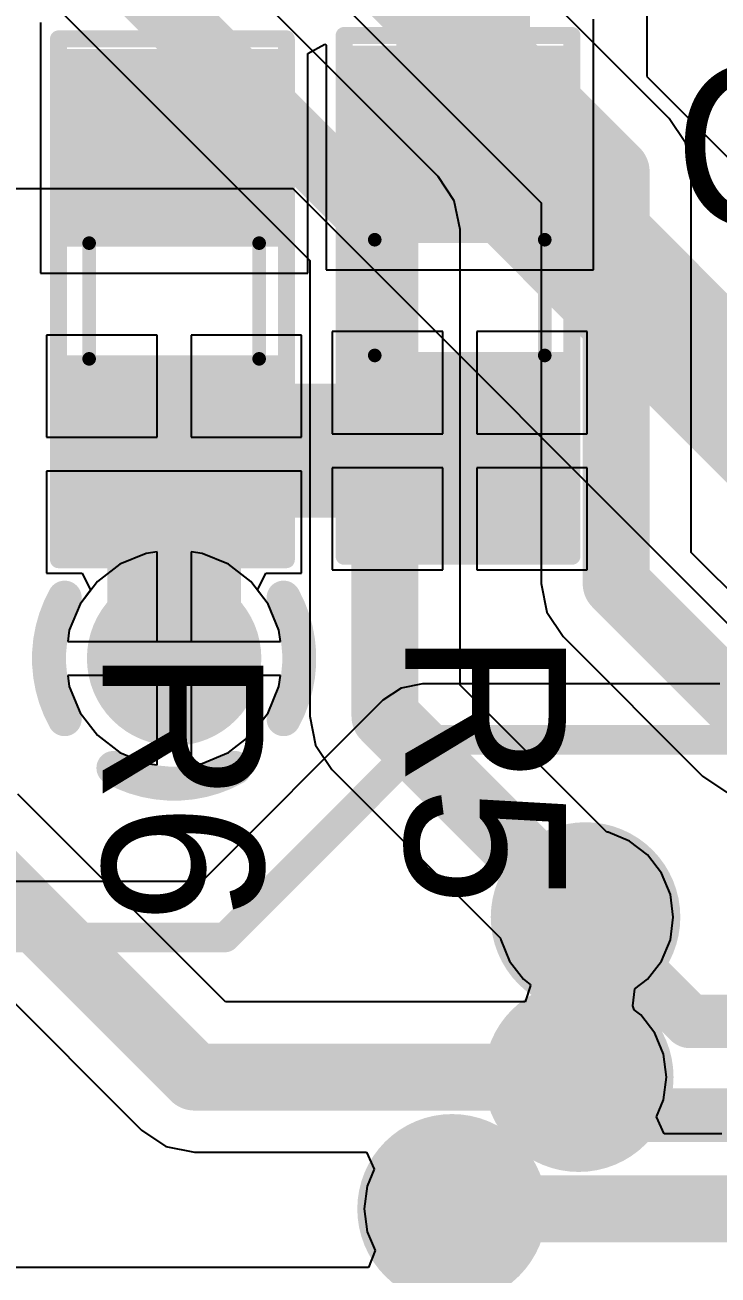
# Model space of a CAD drawing. Header units: millimetres. Extents: x -51 to 108, y 36 to 112.
# Drawn here: x 83.29 to 88.47, y 48.43 to 57.76 of the extents above; entities that cross this region are included whole.
import ezdxf

# ---------------------------------------------------------------- set-up
doc = ezdxf.new("R2010")
doc.units = ezdxf.units.MM
for name, color, linetype in [('BottomLayer', 5, 'Continuous'), ('BottomSolder', 6, 'Continuous'), ('InternalPlane1', 76, 'Continuous'), ('MidLayer1', 16, 'Continuous'), ('TopLayer', 1, 'Continuous'), ('TopOverlay', 2, 'Continuous'), ('TopSolder', 216, 'Continuous'), ('ViaHoleLayer', 16, 'Continuous')]:
    doc.layers.add(name, color=color, linetype=linetype)

# ---------------------------------------------------------------- blocks, each defined once
blk = doc.blocks.new('SM_0805_73')
at = {"layer": 'TopLayer'}
for points in [[(-1.778, -0.6985), (-0.508, -0.6985), (-1.778, 0.6985), (-0.508, 0.6985)], [(0.508, -0.6985), (1.778, -0.6985), (0.508, 0.6985), (1.778, 0.6985)]]:
    blk.add_solid(points, dxfattribs=at)
at = {"layer": 'TopOverlay'}
for points, const_width in [([(1.9304, 0.8382), (-1.9558, 0.8382)], 0.127), ([(-1.9558, -0.8635999999999999), (-1.9558, 0.8382)], 0.127), ([(1.9304, -0.8635999999999999), (1.9304, 0.8382)], 0.127), ([(0.4318, 0.635), (-0.4318, 0.635)], 0.1016), ([(0.4318, -0.635), (-0.4318, -0.635)], 0.1016), ([(1.9304, -0.8635999999999999), (-1.9558, -0.8635999999999999)], 0.127)]:
    blk.add_lwpolyline(points, dxfattribs=dict(at, const_width=const_width))
for points, const_width in [([(-1.98755, 0.8382, 1), (-1.92405, 0.8382, 1)], 0.0635), ([(-1.98755, 0.8382, 1), (-1.92405, 0.8382, 1)], 0.0635), ([(1.89865, 0.8382, 1), (1.96215, 0.8382, 1)], 0.0635), ([(1.89865, 0.8382, 1), (1.96215, 0.8382, 1)], 0.0635), ([(-0.4572, 0.635, 1), (-0.4064, 0.635, 1)], 0.0508), ([(0.4064, 0.635, 1), (0.4572, 0.635, 1)], 0.0508), ([(-0.4572, -0.635, 1), (-0.4064, -0.635, 1)], 0.0508), ([(0.4064, -0.635, 1), (0.4572, -0.635, 1)], 0.0508), ([(-1.98755, -0.8635999999999999, 1), (-1.92405, -0.8635999999999999, 1)], 0.0635), ([(-1.98755, -0.8635999999999999, 1), (-1.92405, -0.8635999999999999, 1)], 0.0635), ([(1.89865, -0.8635999999999999, 1), (1.96215, -0.8635999999999999, 1)], 0.0635), ([(1.89865, -0.8635999999999999, 1), (1.96215, -0.8635999999999999, 1)], 0.0635)]:
    blk.add_lwpolyline(points, format="xyb", close=True, dxfattribs=dict(at, const_width=const_width))
at = {"layer": 'TopSolder'}
for points in [[(-1.8796, -0.8000999999999999), (-0.4064, -0.8000999999999999), (-1.8796, 0.8000999999999999), (-0.4064, 0.8000999999999999)], [(0.4064, -0.8000999999999999), (1.8796, -0.8000999999999999), (0.4064, 0.8000999999999999), (1.8796, 0.8000999999999999)]]:
    blk.add_solid(points, dxfattribs=at)
blk = doc.blocks.new('SM_0805_74')
at = {"layer": 'TopLayer'}
for points in [[(-1.778, -0.6985), (-0.508, -0.6985), (-1.778, 0.6985), (-0.508, 0.6985)], [(0.508, -0.6985), (1.778, -0.6985), (0.508, 0.6985), (1.778, 0.6985)]]:
    blk.add_solid(points, dxfattribs=at)
at = {"layer": 'TopOverlay'}
for points, const_width in [([(1.9304, 0.8382), (-1.9558, 0.8382)], 0.127), ([(-1.9558, -0.8635999999999999), (-1.9558, 0.8382)], 0.127), ([(1.9304, -0.8635999999999999), (1.9304, 0.8382)], 0.127), ([(0.4318, 0.635), (-0.4318, 0.635)], 0.1016), ([(0.4318, -0.635), (-0.4318, -0.635)], 0.1016), ([(1.9304, -0.8635999999999999), (-1.9558, -0.8635999999999999)], 0.127)]:
    blk.add_lwpolyline(points, dxfattribs=dict(at, const_width=const_width))
for points, const_width in [([(-1.98755, 0.8382, 1), (-1.92405, 0.8382, 1)], 0.0635), ([(-1.98755, 0.8382, 1), (-1.92405, 0.8382, 1)], 0.0635), ([(1.89865, 0.8382, 1), (1.96215, 0.8382, 1)], 0.0635), ([(1.89865, 0.8382, 1), (1.96215, 0.8382, 1)], 0.0635), ([(-0.4572, 0.635, 1), (-0.4064, 0.635, 1)], 0.0508), ([(0.4064, 0.635, 1), (0.4572, 0.635, 1)], 0.0508), ([(-0.4572, -0.635, 1), (-0.4064, -0.635, 1)], 0.0508), ([(0.4064, -0.635, 1), (0.4572, -0.635, 1)], 0.0508), ([(-1.98755, -0.8635999999999999, 1), (-1.92405, -0.8635999999999999, 1)], 0.0635), ([(-1.98755, -0.8635999999999999, 1), (-1.92405, -0.8635999999999999, 1)], 0.0635), ([(1.89865, -0.8635999999999999, 1), (1.96215, -0.8635999999999999, 1)], 0.0635), ([(1.89865, -0.8635999999999999, 1), (1.96215, -0.8635999999999999, 1)], 0.0635)]:
    blk.add_lwpolyline(points, format="xyb", close=True, dxfattribs=dict(at, const_width=const_width))
at = {"layer": 'TopSolder'}
for points in [[(-1.8796, -0.8000999999999999), (-0.4064, -0.8000999999999999), (-1.8796, 0.8000999999999999), (-0.4064, 0.8000999999999999)], [(0.4064, -0.8000999999999999), (1.8796, -0.8000999999999999), (0.4064, 0.8000999999999999), (1.8796, 0.8000999999999999)]]:
    blk.add_solid(points, dxfattribs=at)

msp = doc.modelspace()

# ---------------------------------------------------------------- linework, layer by layer
at = {"layer": 'BottomLayer'}
for p, q in [((86.37552701999999, 56.63212702), (82.93297358, 60.07468046)), ((83.49967298, 60.08087298), (87.14542641999999, 56.43511954)), ((81.97567298, 59.44587298), (85.41822642, 56.00331954)), ((88.10272701999999, 57.06392701999999), (86.06905316, 59.09760087999999)), ((88.22428633999999, 56.88199951999999), (88.10272701999999, 57.06392701999999)), ((88.26697358, 56.66739999999999), (88.22428633999999, 56.88199951999999)), ((86.49708634, 56.45019952), (86.37552701999999, 56.63212702)), ((88.26697358, 53.82628046), (88.26697358, 56.66739999999999)), ((86.53977358, 56.2356), (86.49708634, 56.45019952)), ((87.14542641999999, 56.43511954), (87.14542641999999, 53.59399999999999)), ((86.53977358, 52.83568046), (86.53977358, 56.2356)), ((85.41822642, 56.00331954), (85.41822642, 52.6034)), ((84.2772, 53.82941482), (84.19431472, 53.81850298)), ((84.2772, 53.1622), (84.2772, 53.82941482)), ((84.61408528, 53.81850298), (84.5312, 53.82941482)), ((84.5312, 53.82941482), (84.5312, 53.1622)), ((88.97988045999999, 53.11337357999999), (88.26697358, 53.82628046)), ((83.99873217999999, 53.73748968), (83.8307823, 53.6086177)), ((84.19431472, 53.81850298), (83.99873217999999, 53.73748968)), ((84.80966782, 53.73748968), (84.61408528, 53.81850298)), ((84.9776177, 53.6086177), (84.80966782, 53.73748968)), ((83.8307823, 53.6086177), (83.70191032, 53.44066781999999)), ((85.10648968, 53.44066781999999), (84.9776177, 53.6086177)), ((87.14542641999999, 53.59399999999999), (87.18811366, 53.37940047999999)), ((83.70191032, 53.44066781999999), (83.62089702, 53.24508528)), ((85.18750297999999, 53.24508528), (85.10648968, 53.44066781999999)), ((87.18811366, 53.37940047999999), (87.30967298, 53.19747298)), ((83.62089702, 53.24508528), (83.60998518, 53.1622)), ((85.19841482, 53.1622), (85.18750297999999, 53.24508528)), ((87.30967298, 53.19747298), (88.35107298, 52.15607298)), ((83.60998518, 53.1622), (84.2772, 53.1622)), ((84.5312, 53.1622), (85.19841482, 53.1622)), ((84.2772, 52.90819999999999), (83.60998518, 52.90819999999999)), ((83.60998518, 52.90819999999999), (83.62089702, 52.82531471999999)), ((84.2772, 52.24098518), (84.2772, 52.90819999999999)), ((85.19841482, 52.90819999999999), (84.5312, 52.90819999999999)), ((84.5312, 52.90819999999999), (84.5312, 52.24098518)), ((85.18750297999999, 52.82531471999999), (85.19841482, 52.90819999999999)), ((83.62089702, 52.82531471999999), (83.70191032, 52.62973218)), ((85.10648968, 52.62973218), (85.18750297999999, 52.82531471999999)), ((87.63588517999999, 51.73956886), (86.53977358, 52.83568046)), ((83.70191032, 52.62973218), (83.8307823, 52.4617823)), ((84.9776177, 52.4617823), (85.10648968, 52.62973218)), ((85.41822642, 52.6034), (85.46091365999999, 52.38880048)), ((83.8307823, 52.4617823), (83.99873217999999, 52.33291032)), ((84.80966782, 52.33291032), (84.9776177, 52.4617823)), ((83.99873217999999, 52.33291032), (84.19431472, 52.25189701999999)), ((84.61408528, 52.25189701999999), (84.80966782, 52.33291032)), ((85.46091365999999, 52.38880048), (85.58247297999999, 52.20687298)), ((84.19431472, 52.25189701999999), (84.2772, 52.24098518)), ((84.5312, 52.24098518), (84.61408528, 52.25189701999999)), ((85.58247297999999, 52.20687298), (86.84283114, 50.94651482)), ((88.35107298, 52.15607298), (88.53300302, 52.03451112)), ((84.78888046, 50.47177358), (83.23777358, 52.02288046)), ((87.6472847, 51.73806772), (87.63588517999999, 51.73956886)), ((87.80540223999999, 51.67257128), (87.6472847, 51.73806772)), ((87.94118302, 51.56838302), (87.80540223999999, 51.67257128)), ((88.04537128, 51.43260223999999), (87.94118302, 51.56838302)), ((88.11086772, 51.2744847), (88.04537128, 51.43260223999999)), ((82.28047298, 51.39407298), (84.16007298, 49.51447298)), ((88.13320702, 51.1048), (88.11086772, 51.2744847)), ((88.11086772, 50.9351153), (88.13320702, 51.1048)), ((86.84283114, 50.94651482), (86.84433227999999, 50.9351153)), ((86.84433227999999, 50.9351153), (86.90982872, 50.77699776)), ((88.04537128, 50.77699776), (88.11086772, 50.9351153)), ((86.90982872, 50.77699776), (87.01401698, 50.64121698)), ((87.94118302, 50.64121698), (88.04537128, 50.77699776)), ((87.01401698, 50.64121698), (87.0649516, 50.602134)), ((87.06742555999999, 50.5931678), (87.02621914, 50.47177358)), ((87.0649516, 50.602134), (87.06742555999999, 50.5931678)), ((87.83134833999999, 50.44302331999999), (87.84635211999999, 50.56845105999999)), ((87.84635211999999, 50.56845105999999), (87.94118302, 50.64121698)), ((87.02621914, 50.47177358), (84.78888046, 50.47177358)), ((87.8394484, 50.413666), (87.83134833999999, 50.44302331999999)), ((87.89038302, 50.37458302), (87.8394484, 50.413666)), ((87.99457127999999, 50.23880224), (87.89038302, 50.37458302)), ((88.06006771999999, 50.0806847), (87.99457127999999, 50.23880224)), ((88.08240701999999, 49.91099999999999), (88.06006771999999, 50.0806847)), ((88.06006771999999, 49.7413153), (88.08240701999999, 49.91099999999999)), ((88.00765228, 49.61478012), (88.06006771999999, 49.7413153)), ((88.06508676, 49.48777758), (88.00765228, 49.61478012)), ((84.16007298, 49.51447298), (84.34200048, 49.39291366)), ((88.49652354, 49.48777758), (88.06508676, 49.48777758)), ((84.34200048, 49.39291366), (84.55659999999999, 49.35022642)), ((84.55659999999999, 49.35022642), (85.84210924, 49.35022642)), ((85.84210924, 49.35022642), (85.89954372, 49.22322388)), ((85.89954372, 49.22322388), (85.84712827999999, 49.09668869999999)), ((85.84712827999999, 49.09668869999999), (85.82478898, 48.927004)), ((85.82478898, 48.927004), (85.84712827999999, 48.7573193)), ((85.84712827999999, 48.7573193), (85.90501488, 48.61757358)), ((85.90501488, 48.61757358), (85.85531723999999, 48.49057358)), ((85.85531723999999, 48.49057358), (82.42668046, 48.49057358))]:
    msp.add_line(p, q, dxfattribs=at)
at = {"layer": 'BottomLayer', "const_width": 0.499999}
for points in [[(83.8962, 60.4774), (87.7062, 56.66739999999999)], [(82.37219999999999, 59.8424), (85.979, 56.2356)], [(87.7062, 53.59399999999999), (87.7062, 56.66739999999999)], [(85.979, 52.6034), (85.979, 56.2356)], [(87.7062, 53.59399999999999), (88.74759999999999, 52.5526)], [(85.979, 52.6034), (87.4776, 51.1048)], [(82.67699999999999, 51.7906), (84.55659999999999, 49.91099999999999)], [(84.55659999999999, 49.91099999999999), (87.4268, 49.91099999999999)], [(86.480396, 48.927004), (88.728804, 48.927004)]]:
    msp.add_lwpolyline(points, dxfattribs=at)
at = {"layer": 'BottomLayer'}
for points, const_width in [([(87.58120152, 56.66739999999999, 1), (87.83119848, 56.66739999999999, 1)], 0.2499995), ([(87.58120152, 56.66739999999999, 1), (87.83119848, 56.66739999999999, 1)], 0.2499995), ([(85.85400152, 56.2356, 1), (86.10399848, 56.2356, 1)], 0.2499995), ([(85.85400152, 56.2356, 1), (86.10399848, 56.2356, 1)], 0.2499995), ([(87.58120152, 53.59399999999999, 1), (87.83119848, 53.59399999999999, 1)], 0.2499995), ([(87.58120152, 53.59399999999999, 1), (87.83119848, 53.59399999999999, 1)], 0.2499995), ([(84.12919928, 53.0352, 1), (84.67920072, 53.0352, 1)], 0.5499989), ([(85.85400152, 52.6034, 1), (86.10399848, 52.6034, 1)], 0.2499995), ([(85.85400152, 52.6034, 1), (86.10399848, 52.6034, 1)], 0.2499995), ([(87.30259908, 51.1048, 1), (87.65260092, 51.1048, 1)], 0.3499993), ([(87.35260152, 51.1048, 1), (87.60259848, 51.1048, 1)], 0.2499995), ([(87.25179908, 49.91099999999999, 1), (87.60180091999999, 49.91099999999999, 1)], 0.3499993), ([(84.43160152, 49.91099999999999, 1), (84.68159847999999, 49.91099999999999, 1)], 0.2499995), ([(84.43160152, 49.91099999999999, 1), (84.68159847999999, 49.91099999999999, 1)], 0.2499995), ([(87.30180152, 49.91099999999999, 1), (87.55179848, 49.91099999999999, 1)], 0.2499995), ([(86.30539508, 48.927004, 1), (86.65539692, 48.927004, 1)], 0.3499993), ([(86.35539752, 48.927004, 1), (86.60539448, 48.927004, 1)], 0.2499995)]:
    msp.add_lwpolyline(points, format="xyb", close=True, dxfattribs=dict(at, const_width=const_width))
at = {"layer": 'BottomSolder'}
for points, const_width in [([(84.07839928, 53.0352, 1), (84.73000071999999, 53.0352, 1)], 0.6515989), ([(87.25179908, 51.1048, 1), (87.70340091999999, 51.1048, 1)], 0.4515993), ([(87.20099907999999, 49.91099999999999, 1), (87.65260092, 49.91099999999999, 1)], 0.4515993), ([(86.25459508, 48.927004, 1), (86.70619692, 48.927004, 1)], 0.4515993)]:
    msp.add_lwpolyline(points, format="xyb", close=True, dxfattribs=dict(at, const_width=const_width))
at = {"layer": 'InternalPlane1', "const_width": 0.254}
for points in [[(83.95090397999999, 53.85296824, -0.2586175843559133), (84.85749602, 53.85296824)], [(83.58643176, 52.58190398, -0.2586175843559133), (83.58643176, 53.48849602)], [(85.22196824, 53.48849602, -0.2586175843559133), (85.22196824, 52.58190398)], [(84.85749602, 52.21743176, -0.2586175843559133), (83.95090397999999, 52.21743176)]]:
    msp.add_lwpolyline(points, format="xyb", dxfattribs=at)
at = {"layer": 'InternalPlane1'}
for points, const_width in [([(83.88740398, 53.85296824, 1), (84.01440398, 53.85296824, 1)], 0.127), ([(84.79399602, 53.85296824, 1), (84.92099601999999, 53.85296824, 1)], 0.127), ([(83.52293175999999, 53.48849602, 1), (83.64993176, 53.48849602, 1)], 0.127), ([(85.15846823999999, 53.48849602, 1), (85.28546824, 53.48849602, 1)], 0.127), ([(83.52293175999999, 52.58190398, 1), (83.64993176, 52.58190398, 1)], 0.127), ([(85.15846823999999, 52.58190398, 1), (85.28546824, 52.58190398, 1)], 0.127), ([(83.88740398, 52.21743176, 1), (84.01440398, 52.21743176, 1)], 0.127), ([(84.79399602, 52.21743176, 1), (84.92099601999999, 52.21743176, 1)], 0.127), ([(87.1236002, 51.1048, 1), (87.83159979999999, 51.1048, 1)], 0.7079996), ([(87.07280019999999, 49.91099999999999, 1), (87.7807998, 49.91099999999999, 1)], 0.7079996), ([(86.1263962, 48.927004, 1), (86.8343958, 48.927004, 1)], 0.7079996)]:
    msp.add_lwpolyline(points, format="xyb", close=True, dxfattribs=dict(at, const_width=const_width))
at = {"layer": 'MidLayer1'}
for p, q in [((87.9348, 58.5978), (87.9348, 57.3786)), ((87.9348, 57.3786), (89.11201634, 56.20138366)), ((85.2932, 56.5404), (83.21039999999999, 56.5404)), ((90.85580254, 50.97779999999999), (85.2932, 56.5404))]:
    msp.add_line(p, q, dxfattribs=at)
at = {"layer": 'MidLayer1', "const_width": 1.00000054}
for points in [[(86.5632, 57.023), (86.5632, 59.944)], [(86.5632, 57.023), (91.0209, 52.5653)]]:
    msp.add_lwpolyline(points, dxfattribs=at)
at = {"layer": 'MidLayer1'}
for points, const_width in [([(86.3132005, 57.023, 1), (86.8131995, 57.023, 1)], 0.499999), ([(86.3132005, 57.023, 1), (86.8131995, 57.023, 1)], 0.499999), ([(84.12919928, 53.0352, 1), (84.67920072, 53.0352, 1)], 0.5499989), ([(87.30259908, 51.1048, 1), (87.65260092, 51.1048, 1)], 0.3499993), ([(87.25179908, 49.91099999999999, 1), (87.60180091999999, 49.91099999999999, 1)], 0.3499993), ([(86.30539508, 48.927004, 1), (86.65539692, 48.927004, 1)], 0.3499993)]:
    msp.add_lwpolyline(points, format="xyb", close=True, dxfattribs=dict(at, const_width=const_width))
at = {"layer": 'TopLayer'}
for p, q in [((83.40570059999999, 57.78019939999999), (83.40570059999999, 55.9102006)), ((87.53629939999999, 55.93560059999999), (87.53629939999999, 57.8055994)), ((85.40269939999999, 57.5497579), (85.5296994, 57.61763939999999)), ((85.5296994, 57.61763939999999), (85.53930059999999, 57.61122589999999)), ((85.53930059999999, 57.61122589999999), (85.53930059999999, 55.93560059999999)), ((85.40269939999999, 55.9102006), (85.40269939999999, 57.5497579)), ((83.40570059999999, 55.9102006), (85.40269939999999, 55.9102006)), ((85.53930059999999, 55.93560059999999), (87.53629939999999, 55.93560059999999)), ((84.2772, 55.4482), (83.4517, 55.4482)), ((83.4517, 55.4482), (83.4517, 54.6862)), ((84.2772, 54.6862), (84.2772, 55.4482)), ((85.35669999999999, 55.4482), (84.5312, 55.4482)), ((84.5312, 55.4482), (84.5312, 54.6862)), ((85.35669999999999, 54.6862), (85.35669999999999, 55.4482)), ((86.4108, 55.4736), (85.58529999999999, 55.4736)), ((85.58529999999999, 55.4736), (85.58529999999999, 54.7116)), ((86.4108, 54.7116), (86.4108, 55.4736)), ((87.49029999999999, 55.4736), (86.6648, 55.4736)), ((86.6648, 55.4736), (86.6648, 54.7116)), ((87.49029999999999, 54.7116), (87.49029999999999, 55.4736)), ((83.4517, 54.6862), (84.2772, 54.6862)), ((84.5312, 54.6862), (85.35669999999999, 54.6862)), ((85.58529999999999, 54.7116), (86.4108, 54.7116)), ((86.6648, 54.7116), (87.49029999999999, 54.7116)), ((84.40419999999999, 54.43219999999999), (83.4517, 54.43219999999999)), ((83.4517, 54.43219999999999), (83.4517, 53.67019999999999)), ((85.35669999999999, 54.43219999999999), (84.40419999999999, 54.43219999999999)), ((85.35669999999999, 53.67019999999999), (85.35669999999999, 54.43219999999999)), ((86.4108, 54.4576), (85.58529999999999, 54.4576)), ((85.58529999999999, 54.4576), (85.58529999999999, 53.6956)), ((86.4108, 53.6956), (86.4108, 54.4576)), ((87.49029999999999, 54.4576), (86.6648, 54.4576)), ((86.6648, 54.4576), (86.6648, 53.6956)), ((87.49029999999999, 53.6956), (87.49029999999999, 54.4576)), ((83.4517, 53.67019999999999), (83.7179555, 53.67019999999999)), ((83.7179555, 53.67019999999999), (83.78058428, 53.5432)), ((85.02781571999999, 53.5432), (85.09044449999999, 53.67019999999999)), ((85.09044449999999, 53.67019999999999), (85.35669999999999, 53.67019999999999)), ((85.58529999999999, 53.6956), (86.4108, 53.6956)), ((86.6648, 53.6956), (87.49029999999999, 53.6956)), ((83.78058428, 53.5432), (83.70191032, 53.44066781999999)), ((85.10648968, 53.44066781999999), (85.02781571999999, 53.5432)), ((83.70191032, 53.44066781999999), (83.62089702, 53.24508528)), ((85.18750297999999, 53.24508528), (85.10648968, 53.44066781999999)), ((83.62089702, 53.24508528), (83.60998518, 53.1622)), ((85.19841482, 53.1622), (85.18750297999999, 53.24508528)), ((83.60998518, 53.1622), (85.19841482, 53.1622)), ((84.2772, 52.90819999999999), (83.60998518, 52.90819999999999)), ((83.60998518, 52.90819999999999), (83.62089702, 52.82531471999999)), ((84.2772, 52.24098518), (84.2772, 52.90819999999999)), ((85.19841482, 52.90819999999999), (84.5312, 52.90819999999999)), ((84.5312, 52.90819999999999), (84.5312, 52.24098518)), ((85.18750297999999, 52.82531471999999), (85.19841482, 52.90819999999999)), ((83.62089702, 52.82531471999999), (83.70191032, 52.62973218)), ((85.10648968, 52.62973218), (85.18750297999999, 52.82531471999999)), ((86.09982525999999, 52.81320908), (85.9642045, 52.7225895)), ((86.25979699999999, 52.84502766), (86.09982525999999, 52.81320908)), ((88.48161119999999, 52.84502766), (86.25979699999999, 52.84502766)), ((85.9642045, 52.7225895), (84.61204565999999, 51.37043066)), ((83.70191032, 52.62973218), (83.8307823, 52.4617823)), ((84.9776177, 52.4617823), (85.10648968, 52.62973218)), ((83.8307823, 52.4617823), (83.99873217999999, 52.33291032)), ((84.80966782, 52.33291032), (84.9776177, 52.4617823)), ((83.99873217999999, 52.33291032), (84.19431472, 52.25189701999999)), ((84.61408528, 52.25189701999999), (84.80966782, 52.33291032)), ((84.19431472, 52.25189701999999), (84.2772, 52.24098518)), ((84.5312, 52.24098518), (84.61408528, 52.25189701999999)), ((84.61204565999999, 51.37043066), (80.23395434, 51.37043066))]:
    msp.add_line(p, q, dxfattribs=at)
for points, const_width in [([(85.4964, 58.3692), (86.53779999999999, 57.3278)], 0.21999956), ([(84.40419999999999, 56.8452), (84.40419999999999, 57.912)], 0.21999956), ([(86.53779999999999, 56.8706), (86.53779999999999, 57.3278)], 0.21999956), ([(84.40419999999999, 54.5592), (84.4296, 54.58459999999999)], 1.00000054), ([(84.40419999999999, 53.0352), (84.40419999999999, 54.5592)], 1.00000054), ([(84.4296, 54.58459999999999), (86.53779999999999, 54.58459999999999)], 1.00000054), ([(84.78519999999999, 50.9524), (86.25979699999999, 52.426997)], 0.21999956), ([(86.25979699999999, 52.426997), (89.4816092, 52.426997)], 0.21999956), ([(87.4776, 51.1048), (88.2553988, 50.3270012)], 0.3999992), ([(80.0608, 50.9524), (84.78519999999999, 50.9524)], 0.21999956), ([(88.2553988, 50.3270012), (89.4816092, 50.3270012)], 0.3999992), ([(87.4268, 49.91099999999999), (87.4730026, 49.91099999999999)], 0.3999992), ([(87.4730026, 49.91099999999999), (87.75699999999999, 49.6270026)], 0.3999992), ([(87.75699999999999, 49.6270026), (89.4816092, 49.6270026)], 0.3999992), ([(86.38539999999999, 49.022), (86.480396, 48.927004)], 0.3999992), ([(86.480396, 48.927004), (89.4816092, 48.927004)], 0.3999992)]:
    msp.add_lwpolyline(points, dxfattribs=dict(at, const_width=const_width))
for points, const_width in [([(86.48280138, 57.3278, 1), (86.59279862, 57.3278, 1)], 0.10999978), ([(86.48280138, 57.3278, 1), (86.59279862, 57.3278, 1)], 0.10999978), ([(84.34920138, 56.8452, 1), (84.45919862, 56.8452, 1)], 0.10999978), ([(86.48280138, 56.8706, 1), (86.59279862, 56.8706, 1)], 0.10999978), ([(84.1542005, 54.5592, 1), (84.65419949999999, 54.5592, 1)], 0.499999), ([(84.1542005, 54.5592, 1), (84.65419949999999, 54.5592, 1)], 0.499999), ([(84.17960049999999, 54.58459999999999, 1), (84.6795995, 54.58459999999999, 1)], 0.499999), ([(84.17960049999999, 54.58459999999999, 1), (84.6795995, 54.58459999999999, 1)], 0.499999), ([(86.28780049999999, 54.58459999999999, 1), (86.78779949999999, 54.58459999999999, 1)], 0.499999), ([(84.12919928, 53.0352, 1), (84.67920072, 53.0352, 1)], 0.5499989), ([(84.1542005, 53.0352, 1), (84.65419949999999, 53.0352, 1)], 0.499999), ([(86.20479838, 52.426997, 1), (86.31479562, 52.426997, 1)], 0.10999978), ([(86.20479838, 52.426997, 1), (86.31479562, 52.426997, 1)], 0.10999978), ([(87.30259908, 51.1048, 1), (87.65260092, 51.1048, 1)], 0.3499993), ([(87.37760019999999, 51.1048, 1), (87.5775998, 51.1048, 1)], 0.1999996), ([(84.73020138, 50.9524, 1), (84.84019862, 50.9524, 1)], 0.10999978), ([(84.73020138, 50.9524, 1), (84.84019862, 50.9524, 1)], 0.10999978), ([(88.15539899999999, 50.3270012, 1), (88.3553986, 50.3270012, 1)], 0.1999996), ([(88.15539899999999, 50.3270012, 1), (88.3553986, 50.3270012, 1)], 0.1999996), ([(87.25179908, 49.91099999999999, 1), (87.60180091999999, 49.91099999999999, 1)], 0.3499993), ([(87.3268002, 49.91099999999999, 1), (87.52679979999999, 49.91099999999999, 1)], 0.1999996), ([(87.3730028, 49.91099999999999, 1), (87.5730024, 49.91099999999999, 1)], 0.1999996), ([(87.3730028, 49.91099999999999, 1), (87.5730024, 49.91099999999999, 1)], 0.1999996), ([(87.6570002, 49.6270026, 1), (87.8569998, 49.6270026, 1)], 0.1999996), ([(87.6570002, 49.6270026, 1), (87.8569998, 49.6270026, 1)], 0.1999996), ([(86.30539508, 48.927004, 1), (86.65539692, 48.927004, 1)], 0.3499993), ([(86.2854002, 49.022, 1), (86.4853998, 49.022, 1)], 0.1999996), ([(86.38039619999999, 48.927004, 1), (86.58039579999999, 48.927004, 1)], 0.1999996), ([(86.38039619999999, 48.927004, 1), (86.58039579999999, 48.927004, 1)], 0.1999996)]:
    msp.add_lwpolyline(points, format="xyb", close=True, dxfattribs=dict(at, const_width=const_width))
at = {"layer": 'TopSolder'}
for points, const_width in [([(84.07839928, 53.0352, 1), (84.73000071999999, 53.0352, 1)], 0.6515989), ([(87.25179908, 51.1048, 1), (87.70340091999999, 51.1048, 1)], 0.4515993), ([(87.20099907999999, 49.91099999999999, 1), (87.65260092, 49.91099999999999, 1)], 0.4515993), ([(86.25459508, 48.927004, 1), (86.70619692, 48.927004, 1)], 0.4515993)]:
    msp.add_lwpolyline(points, format="xyb", close=True, dxfattribs=dict(at, const_width=const_width))
at = {"layer": 'ViaHoleLayer'}
for points, const_width in [([(84.2542003, 53.0352, 1), (84.5541997, 53.0352, 1)], 0.2999994), ([(87.37760019999999, 51.1048, 1), (87.5775998, 51.1048, 1)], 0.1999996), ([(87.3268002, 49.91099999999999, 1), (87.52679979999999, 49.91099999999999, 1)], 0.1999996), ([(86.38039619999999, 48.927004, 1), (86.58039579999999, 48.927004, 1)], 0.1999996)]:
    msp.add_lwpolyline(points, format="xyb", close=True, dxfattribs=dict(at, const_width=const_width))

# ---------------------------------------------------------------- block references
at = {"rotation": 270}
for name, p in [('SM_0805_73', (86.53779999999999, 55.7276)), ('SM_0805_74', (84.40419999999999, 55.7022))]:
    msp.add_blockref(name, p, dxfattribs=at)

# ---------------------------------------------------------------- texts
at = {"layer": 'TopOverlay'}
msp.add_text('C12', height=1.20000014, dxfattribs=at).set_placement((88.13799999999999, 56.261))
for s, p in [('R5', (86.1314, 53.2384)), ('R6', (83.87079999999999, 53.1114))]:
    msp.add_text(s, height=1.20000014, rotation=270, dxfattribs=at).set_placement(p)

doc.saveas('drawing.dxf')
